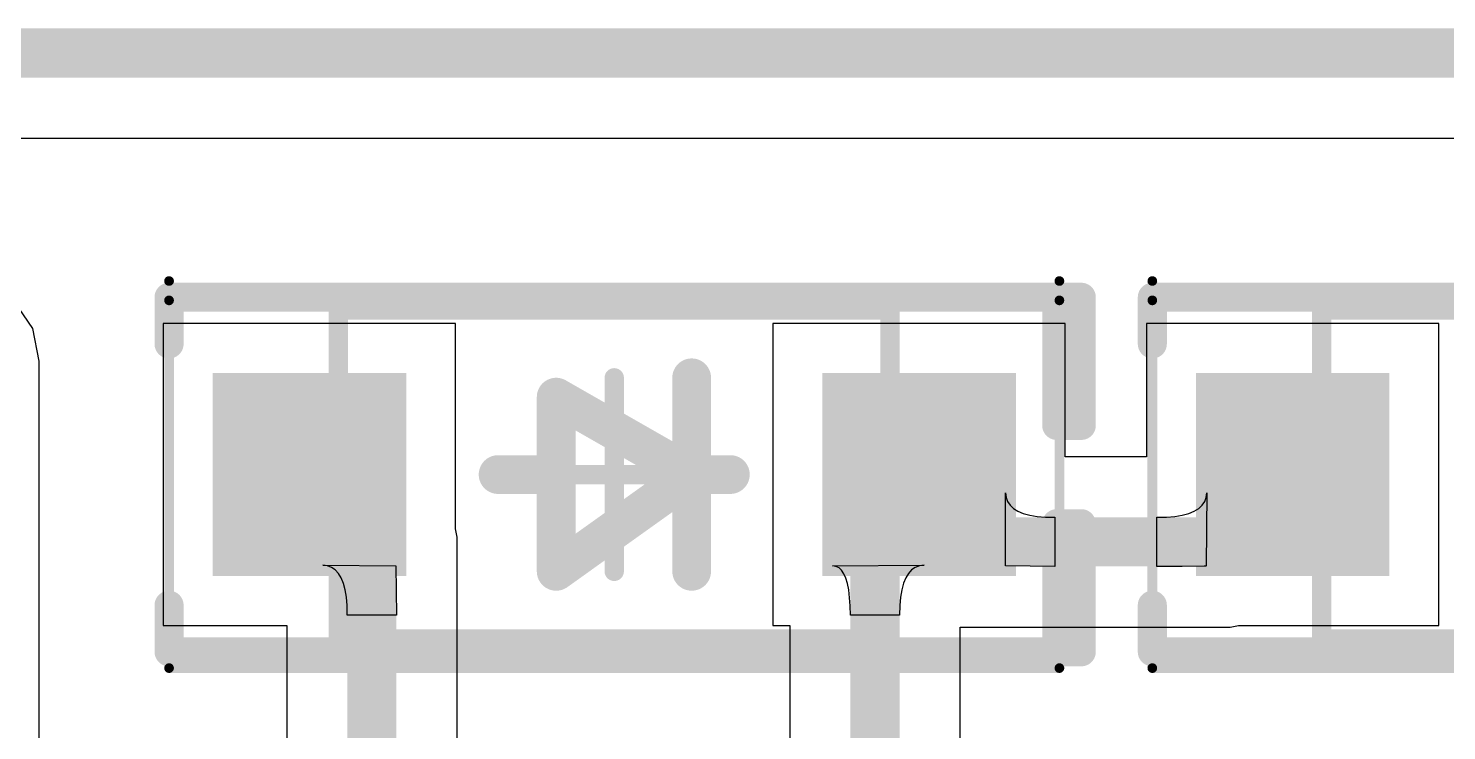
# Model space of a CAD drawing. Header units: inches. Extents: x -0.14 to 3.29, y -0.08 to 7.88.
# Drawn here: x 1.5191 to 1.8076, y 1.7532 to 1.8961 of the extents above; entities that cross this region are included whole.
import ezdxf

# ---------------------------------------------------------------- set-up
doc = ezdxf.new("R2010")
doc.units = ezdxf.units.IN
doc.header["$MEASUREMENT"] = 0
for name, color, linetype in [('Bottom Layer', 5, 'Continuous'), ('Top 3D Body', 56, 'Continuous'), ('Top Courtyard', 56, 'Continuous'), ('Top Layer', 1, 'Continuous'), ('Top Overlay', 2, 'Continuous'), ('Top Paste', 8, 'Continuous'), ('Top Solder', 216, 'Continuous')]:
    doc.layers.add(name, color=color, linetype=linetype)

# ---------------------------------------------------------------- blocks, each defined once
blk = doc.blocks.new('SOD_123_407')
at = {"layer": 'Top Layer'}
for points in [[(-0.07972, -0.0187), (-0.07972, 0.0187), (-0.04429, 0.0187), (-0.04429, -0.0187)], [(0.04429, -0.0187), (0.04429, 0.0187), (0.07973, 0.0187), (0.07973, -0.0187)]]:
    blk.add_hatch(color=1, dxfattribs=at).paths.add_polyline_path(points)
at = {"layer": 'Top Paste'}
for points in [[(-0.07972, -0.0187), (-0.07972, 0.0187), (-0.04429, 0.0187), (-0.04429, -0.0187)], [(0.04429, -0.0187), (0.04429, 0.0187), (0.07973, 0.0187), (0.07973, -0.0187)]]:
    blk.add_hatch(color=8, dxfattribs=at).paths.add_polyline_path(points)
at = {"layer": 'Top Solder'}
for points in [[(-0.08169, -0.02067), (-0.08169, 0.02067), (-0.04232, 0.02067), (-0.04232, -0.02067)], [(0.04232, -0.02067), (0.04232, 0.02067), (0.08169, 0.02067), (0.08169, -0.02067)]]:
    blk.add_hatch(color=216, dxfattribs=at).paths.add_polyline_path(points)
at = {"layer": 'Top 3D Body'}
for points in [[(-0.0561, -0.03346, 0.00394, 0.00394, 0), (-0.0561, 0.03346, 0.00394, 0.00394, 0)], [(-0.0561, 0.03346, 0.00394, 0.00394, 0), (0.0561, 0.03346, 0.00394, 0.00394, 0)], [(0.0561, -0.03346, 0.00394, 0.00394, 0), (0.0561, 0.03346, 0.00394, 0.00394, 0)], [(-0.0561, -0.03346, 0.00394, 0.00394, 0), (0.0561, -0.03346, 0.00394, 0.00394, 0)]]:
    blk.add_lwpolyline(points, format="xyseb", dxfattribs=at)
for points in [[(-0.05709, 0.03346, 0.00197, 0.00197, 1), (-0.05512, 0.03346, 0.00197, 0.00197, 1)], [(-0.05709, 0.03346, 0.00197, 0.00197, 1), (-0.05512, 0.03346, 0.00197, 0.00197, 1)], [(0.05512, 0.03346, 0.00197, 0.00197, 1), (0.05709, 0.03346, 0.00197, 0.00197, 1)], [(0.05512, 0.03346, 0.00197, 0.00197, 1), (0.05709, 0.03346, 0.00197, 0.00197, 1)], [(-0.05709, -0.03346, 0.00197, 0.00197, 1), (-0.05512, -0.03346, 0.00197, 0.00197, 1)], [(-0.05709, -0.03346, 0.00197, 0.00197, 1), (-0.05512, -0.03346, 0.00197, 0.00197, 1)], [(0.05512, -0.03346, 0.00197, 0.00197, 1), (0.05709, -0.03346, 0.00197, 0.00197, 1)], [(0.05512, -0.03346, 0.00197, 0.00197, 1), (0.05709, -0.03346, 0.00197, 0.00197, 1)]]:
    blk.add_lwpolyline(points, format="xyseb", close=True, dxfattribs=at)
at = {"layer": 'Top Courtyard'}
for points in [[(-0.09055, -0.03937, 0.00197, 0.00197, 0), (-0.09055, 0.03937, 0.00197, 0.00197, 0)], [(0.09055, -0.03937, 0.00197, 0.00197, 0), (0.09055, 0.03937, 0.00197, 0.00197, 0)], [(-0.09055, 0.03543, 0.00197, 0.00197, 0), (0.09055, 0.03543, 0.00197, 0.00197, 0)], [(0, -0.01969, 0.00394, 0.00394, 0), (0, 0.01968, 0.00394, 0.00394, 0)], [(-0.01969, 0, 0.00394, 0.00394, 0), (0.01968, 0, 0.00394, 0.00394, 0)], [(-0.09055, -0.03937, 0.00197, 0.00197, 0), (0.09055, -0.03937, 0.00197, 0.00197, 0)]]:
    blk.add_lwpolyline(points, format="xyseb", dxfattribs=at)
for points in [[(-0.09104, 0.03937, 0.000984, 0.000984, 1), (-0.09006, 0.03937, 0.000984, 0.000984, 1)], [(0.09006, 0.03937, 0.000984, 0.000984, 1), (0.09104, 0.03937, 0.000984, 0.000984, 1)], [(-0.09104, 0.03543, 0.000984, 0.000984, 1), (-0.09006, 0.03543, 0.000984, 0.000984, 1)], [(0.09006, 0.03543, 0.000984, 0.000984, 1), (0.09104, 0.03543, 0.000984, 0.000984, 1)], [(-0.00098, 0.01968, 0.00197, 0.00197, 1), (0.00098, 0.01968, 0.00197, 0.00197, 1)], [(-0.02067, 0, 0.00197, 0.00197, 1), (-0.0187, 0, 0.00197, 0.00197, 1)], [(0.0187, 0, 0.00197, 0.00197, 1), (0.02067, 0, 0.00197, 0.00197, 1)], [(-0.00098, -0.01969, 0.00197, 0.00197, 1), (0.00098, -0.01969, 0.00197, 0.00197, 1)], [(-0.09104, -0.03937, 0.000984, 0.000984, 1), (-0.09006, -0.03937, 0.000984, 0.000984, 1)], [(-0.09104, -0.03937, 0.000984, 0.000984, 1), (-0.09006, -0.03937, 0.000984, 0.000984, 1)], [(0.09006, -0.03937, 0.000984, 0.000984, 1), (0.09104, -0.03937, 0.000984, 0.000984, 1)], [(0.09006, -0.03937, 0.000984, 0.000984, 1), (0.09104, -0.03937, 0.000984, 0.000984, 1)]]:
    blk.add_lwpolyline(points, format="xyseb", close=True, dxfattribs=at)
at = {"layer": 'Top Overlay'}
for points in [[(-0.09055, 0.03606, 0.00591, 0.00591, 0), (0.09, 0.03606, 0.00591, 0.00591, 0)], [(-0.09055, 0.02657, 0.00591, 0.00591, 0), (-0.09055, 0.03606, 0.00591, 0.00591, 0)], [(0.09, 0.01, 0.00591, 0.00591, 0), (0.09, 0.03606, 0.00591, 0.00591, 0)], [(0.09, 0.03606, 0.00591, 0.00591, 0), (0.095, 0.03606, 0.00591, 0.00591, 0)], [(0.095, 0.01, 0.00591, 0.00591, 0), (0.095, 0.03606, 0.00591, 0.00591, 0)], [(0.01575, -0.01969, 0.00787, 0.00787, 0), (0.01575, 0.01968, 0.00787, 0.00787, 0)], [(-0.01181, 0.01575, 0.00787, 0.00787, 0), (0.01575, 0, 0.00787, 0.00787, 0)], [(-0.01181, -0.01969, 0.00787, 0.00787, 0), (-0.01181, 0.01575, 0.00787, 0.00787, 0)], [(0.09, 0.01, 0.00591, 0.00591, 0), (0.095, 0.01, 0.00591, 0.00591, 0)], [(-0.02362, 0, 0.00787, 0.00787, 0), (-0.01181, 0, 0.00787, 0.00787, 0)], [(-0.01181, -0.01969, 0.00787, 0.00787, 0), (0.01575, 0, 0.00787, 0.00787, 0)], [(0.01575, 0, 0.00787, 0.00787, 0), (0.02362, 0, 0.00787, 0.00787, 0)], [(0.09, -0.01, 0.00591, 0.00591, 0), (0.095, -0.01, 0.00591, 0.00591, 0)], [(0.09, -0.03606, 0.00591, 0.00591, 0), (0.09, -0.01, 0.00591, 0.00591, 0)], [(0.095, -0.03606, 0.00591, 0.00591, 0), (0.095, -0.01, 0.00591, 0.00591, 0)], [(-0.09055, -0.03606, 0.00591, 0.00591, 0), (-0.09055, -0.02658, 0.00591, 0.00591, 0)], [(-0.09055, -0.03606, 0.00591, 0.00591, 0), (0.09, -0.03606, 0.00591, 0.00591, 0)], [(0.09, -0.03606, 0.00591, 0.00591, 0), (0.095, -0.03606, 0.00591, 0.00591, 0)]]:
    blk.add_lwpolyline(points, format="xyseb", dxfattribs=at)
for points in [[(-0.09203, 0.03606, 0.00295, 0.00295, 1), (-0.08907, 0.03606, 0.00295, 0.00295, 1)], [(-0.09203, 0.03606, 0.00295, 0.00295, 1), (-0.08907, 0.03606, 0.00295, 0.00295, 1)], [(0.08852, 0.03606, 0.00295, 0.00295, 1), (0.09148, 0.03606, 0.00295, 0.00295, 1)], [(0.08852, 0.03606, 0.00295, 0.00295, 1), (0.09148, 0.03606, 0.00295, 0.00295, 1)], [(0.08852, 0.03606, 0.00295, 0.00295, 1), (0.09148, 0.03606, 0.00295, 0.00295, 1)], [(0.09352, 0.03606, 0.00295, 0.00295, 1), (0.09648, 0.03606, 0.00295, 0.00295, 1)], [(0.09352, 0.03606, 0.00295, 0.00295, 1), (0.09648, 0.03606, 0.00295, 0.00295, 1)], [(-0.09203, 0.02657, 0.00295, 0.00295, 1), (-0.08907, 0.02657, 0.00295, 0.00295, 1)], [(0.01378, 0.01968, 0.00394, 0.00394, 1), (0.01772, 0.01968, 0.00394, 0.00394, 1)], [(-0.01378, 0.01575, 0.00394, 0.00394, 1), (-0.00984, 0.01575, 0.00394, 0.00394, 1)], [(-0.01378, 0.01575, 0.00394, 0.00394, 1), (-0.00984, 0.01575, 0.00394, 0.00394, 1)], [(0.08852, 0.01, 0.00295, 0.00295, 1), (0.09148, 0.01, 0.00295, 0.00295, 1)], [(0.08852, 0.01, 0.00295, 0.00295, 1), (0.09148, 0.01, 0.00295, 0.00295, 1)], [(0.09352, 0.01, 0.00295, 0.00295, 1), (0.09648, 0.01, 0.00295, 0.00295, 1)], [(0.09352, 0.01, 0.00295, 0.00295, 1), (0.09648, 0.01, 0.00295, 0.00295, 1)], [(-0.02559, 0, 0.00394, 0.00394, 1), (-0.02165, 0, 0.00394, 0.00394, 1)], [(-0.01378, 0, 0.00394, 0.00394, 1), (-0.00984, 0, 0.00394, 0.00394, 1)], [(0.01378, 0, 0.00394, 0.00394, 1), (0.01772, 0, 0.00394, 0.00394, 1)], [(0.01378, 0, 0.00394, 0.00394, 1), (0.01772, 0, 0.00394, 0.00394, 1)], [(0.01378, 0, 0.00394, 0.00394, 1), (0.01772, 0, 0.00394, 0.00394, 1)], [(0.02165, 0, 0.00394, 0.00394, 1), (0.02559, 0, 0.00394, 0.00394, 1)], [(0.08852, -0.01, 0.00295, 0.00295, 1), (0.09148, -0.01, 0.00295, 0.00295, 1)], [(0.08852, -0.01, 0.00295, 0.00295, 1), (0.09148, -0.01, 0.00295, 0.00295, 1)], [(0.09352, -0.01, 0.00295, 0.00295, 1), (0.09648, -0.01, 0.00295, 0.00295, 1)], [(0.09352, -0.01, 0.00295, 0.00295, 1), (0.09648, -0.01, 0.00295, 0.00295, 1)], [(-0.01378, -0.01969, 0.00394, 0.00394, 1), (-0.00984, -0.01969, 0.00394, 0.00394, 1)], [(-0.01378, -0.01969, 0.00394, 0.00394, 1), (-0.00984, -0.01969, 0.00394, 0.00394, 1)], [(0.01378, -0.01969, 0.00394, 0.00394, 1), (0.01772, -0.01969, 0.00394, 0.00394, 1)], [(-0.09203, -0.02658, 0.00295, 0.00295, 1), (-0.08907, -0.02658, 0.00295, 0.00295, 1)], [(-0.09203, -0.03606, 0.00295, 0.00295, 1), (-0.08907, -0.03606, 0.00295, 0.00295, 1)], [(-0.09203, -0.03606, 0.00295, 0.00295, 1), (-0.08907, -0.03606, 0.00295, 0.00295, 1)], [(0.08852, -0.03606, 0.00295, 0.00295, 1), (0.09148, -0.03606, 0.00295, 0.00295, 1)], [(0.08852, -0.03606, 0.00295, 0.00295, 1), (0.09148, -0.03606, 0.00295, 0.00295, 1)], [(0.08852, -0.03606, 0.00295, 0.00295, 1), (0.09148, -0.03606, 0.00295, 0.00295, 1)], [(0.09352, -0.03606, 0.00295, 0.00295, 1), (0.09648, -0.03606, 0.00295, 0.00295, 1)], [(0.09352, -0.03606, 0.00295, 0.00295, 1), (0.09648, -0.03606, 0.00295, 0.00295, 1)]]:
    blk.add_lwpolyline(points, format="xyseb", close=True, dxfattribs=at)
blk = doc.blocks.new('SOD_123_409')
at = {"layer": 'Top Layer'}
for points in [[(-0.07972, -0.0187), (-0.07972, 0.0187), (-0.04429, 0.0187), (-0.04429, -0.0187)], [(0.04429, -0.0187), (0.04429, 0.0187), (0.07973, 0.0187), (0.07973, -0.0187)]]:
    blk.add_hatch(color=1, dxfattribs=at).paths.add_polyline_path(points)
at = {"layer": 'Top Paste'}
for points in [[(-0.07972, -0.0187), (-0.07972, 0.0187), (-0.04429, 0.0187), (-0.04429, -0.0187)], [(0.04429, -0.0187), (0.04429, 0.0187), (0.07973, 0.0187), (0.07973, -0.0187)]]:
    blk.add_hatch(color=8, dxfattribs=at).paths.add_polyline_path(points)
at = {"layer": 'Top Solder'}
for points in [[(-0.08169, -0.02067), (-0.08169, 0.02067), (-0.04232, 0.02067), (-0.04232, -0.02067)], [(0.04232, -0.02067), (0.04232, 0.02067), (0.08169, 0.02067), (0.08169, -0.02067)]]:
    blk.add_hatch(color=216, dxfattribs=at).paths.add_polyline_path(points)
at = {"layer": 'Top 3D Body'}
for points in [[(-0.0561, -0.03346, 0.00394, 0.00394, 0), (-0.0561, 0.03346, 0.00394, 0.00394, 0)], [(-0.0561, 0.03346, 0.00394, 0.00394, 0), (0.0561, 0.03346, 0.00394, 0.00394, 0)], [(0.0561, -0.03346, 0.00394, 0.00394, 0), (0.0561, 0.03346, 0.00394, 0.00394, 0)], [(-0.0561, -0.03346, 0.00394, 0.00394, 0), (0.0561, -0.03346, 0.00394, 0.00394, 0)]]:
    blk.add_lwpolyline(points, format="xyseb", dxfattribs=at)
for points in [[(-0.05709, 0.03346, 0.00197, 0.00197, 1), (-0.05512, 0.03346, 0.00197, 0.00197, 1)], [(-0.05709, 0.03346, 0.00197, 0.00197, 1), (-0.05512, 0.03346, 0.00197, 0.00197, 1)], [(0.05512, 0.03346, 0.00197, 0.00197, 1), (0.05709, 0.03346, 0.00197, 0.00197, 1)], [(0.05512, 0.03346, 0.00197, 0.00197, 1), (0.05709, 0.03346, 0.00197, 0.00197, 1)], [(-0.05709, -0.03346, 0.00197, 0.00197, 1), (-0.05512, -0.03346, 0.00197, 0.00197, 1)], [(-0.05709, -0.03346, 0.00197, 0.00197, 1), (-0.05512, -0.03346, 0.00197, 0.00197, 1)], [(0.05512, -0.03346, 0.00197, 0.00197, 1), (0.05709, -0.03346, 0.00197, 0.00197, 1)], [(0.05512, -0.03346, 0.00197, 0.00197, 1), (0.05709, -0.03346, 0.00197, 0.00197, 1)]]:
    blk.add_lwpolyline(points, format="xyseb", close=True, dxfattribs=at)
at = {"layer": 'Top Courtyard'}
for points in [[(-0.09055, -0.03937, 0.00197, 0.00197, 0), (-0.09055, 0.03937, 0.00197, 0.00197, 0)], [(0.09055, -0.03937, 0.00197, 0.00197, 0), (0.09055, 0.03937, 0.00197, 0.00197, 0)], [(-0.09055, 0.03543, 0.00197, 0.00197, 0), (0.09055, 0.03543, 0.00197, 0.00197, 0)], [(0, -0.01969, 0.00394, 0.00394, 0), (0, 0.01968, 0.00394, 0.00394, 0)], [(-0.01969, 0, 0.00394, 0.00394, 0), (0.01968, 0, 0.00394, 0.00394, 0)], [(-0.09055, -0.03937, 0.00197, 0.00197, 0), (0.09055, -0.03937, 0.00197, 0.00197, 0)]]:
    blk.add_lwpolyline(points, format="xyseb", dxfattribs=at)
for points in [[(-0.09104, 0.03937, 0.000984, 0.000984, 1), (-0.09006, 0.03937, 0.000984, 0.000984, 1)], [(0.09006, 0.03937, 0.000984, 0.000984, 1), (0.09104, 0.03937, 0.000984, 0.000984, 1)], [(-0.09104, 0.03543, 0.000984, 0.000984, 1), (-0.09006, 0.03543, 0.000984, 0.000984, 1)], [(0.09006, 0.03543, 0.000984, 0.000984, 1), (0.09104, 0.03543, 0.000984, 0.000984, 1)], [(-0.00098, 0.01968, 0.00197, 0.00197, 1), (0.00098, 0.01968, 0.00197, 0.00197, 1)], [(-0.02067, 0, 0.00197, 0.00197, 1), (-0.0187, 0, 0.00197, 0.00197, 1)], [(0.0187, 0, 0.00197, 0.00197, 1), (0.02067, 0, 0.00197, 0.00197, 1)], [(-0.00098, -0.01969, 0.00197, 0.00197, 1), (0.00098, -0.01969, 0.00197, 0.00197, 1)], [(-0.09104, -0.03937, 0.000984, 0.000984, 1), (-0.09006, -0.03937, 0.000984, 0.000984, 1)], [(-0.09104, -0.03937, 0.000984, 0.000984, 1), (-0.09006, -0.03937, 0.000984, 0.000984, 1)], [(0.09006, -0.03937, 0.000984, 0.000984, 1), (0.09104, -0.03937, 0.000984, 0.000984, 1)], [(0.09006, -0.03937, 0.000984, 0.000984, 1), (0.09104, -0.03937, 0.000984, 0.000984, 1)]]:
    blk.add_lwpolyline(points, format="xyseb", close=True, dxfattribs=at)
at = {"layer": 'Top Overlay'}
for points in [[(-0.09055, 0.03606, 0.00591, 0.00591, 0), (0.09, 0.03606, 0.00591, 0.00591, 0)], [(-0.09055, 0.02657, 0.00591, 0.00591, 0), (-0.09055, 0.03606, 0.00591, 0.00591, 0)], [(0.09, 0.01, 0.00591, 0.00591, 0), (0.09, 0.03606, 0.00591, 0.00591, 0)], [(0.09, 0.03606, 0.00591, 0.00591, 0), (0.095, 0.03606, 0.00591, 0.00591, 0)], [(0.095, 0.01, 0.00591, 0.00591, 0), (0.095, 0.03606, 0.00591, 0.00591, 0)], [(0.01575, -0.01969, 0.00787, 0.00787, 0), (0.01575, 0.01968, 0.00787, 0.00787, 0)], [(-0.01181, 0.01575, 0.00787, 0.00787, 0), (0.01575, 0, 0.00787, 0.00787, 0)], [(-0.01181, -0.01969, 0.00787, 0.00787, 0), (-0.01181, 0.01575, 0.00787, 0.00787, 0)], [(0.09, 0.01, 0.00591, 0.00591, 0), (0.095, 0.01, 0.00591, 0.00591, 0)], [(-0.02362, 0, 0.00787, 0.00787, 0), (-0.01181, 0, 0.00787, 0.00787, 0)], [(-0.01181, -0.01969, 0.00787, 0.00787, 0), (0.01575, 0, 0.00787, 0.00787, 0)], [(0.01575, 0, 0.00787, 0.00787, 0), (0.02362, 0, 0.00787, 0.00787, 0)], [(0.09, -0.01, 0.00591, 0.00591, 0), (0.095, -0.01, 0.00591, 0.00591, 0)], [(0.09, -0.03606, 0.00591, 0.00591, 0), (0.09, -0.01, 0.00591, 0.00591, 0)], [(0.095, -0.03606, 0.00591, 0.00591, 0), (0.095, -0.01, 0.00591, 0.00591, 0)], [(-0.09055, -0.03606, 0.00591, 0.00591, 0), (-0.09055, -0.02658, 0.00591, 0.00591, 0)], [(-0.09055, -0.03606, 0.00591, 0.00591, 0), (0.09, -0.03606, 0.00591, 0.00591, 0)], [(0.09, -0.03606, 0.00591, 0.00591, 0), (0.095, -0.03606, 0.00591, 0.00591, 0)]]:
    blk.add_lwpolyline(points, format="xyseb", dxfattribs=at)
for points in [[(-0.09203, 0.03606, 0.00295, 0.00295, 1), (-0.08907, 0.03606, 0.00295, 0.00295, 1)], [(-0.09203, 0.03606, 0.00295, 0.00295, 1), (-0.08907, 0.03606, 0.00295, 0.00295, 1)], [(0.08852, 0.03606, 0.00295, 0.00295, 1), (0.09148, 0.03606, 0.00295, 0.00295, 1)], [(0.08852, 0.03606, 0.00295, 0.00295, 1), (0.09148, 0.03606, 0.00295, 0.00295, 1)], [(0.08852, 0.03606, 0.00295, 0.00295, 1), (0.09148, 0.03606, 0.00295, 0.00295, 1)], [(0.09352, 0.03606, 0.00295, 0.00295, 1), (0.09648, 0.03606, 0.00295, 0.00295, 1)], [(0.09352, 0.03606, 0.00295, 0.00295, 1), (0.09648, 0.03606, 0.00295, 0.00295, 1)], [(-0.09203, 0.02657, 0.00295, 0.00295, 1), (-0.08907, 0.02657, 0.00295, 0.00295, 1)], [(0.01378, 0.01968, 0.00394, 0.00394, 1), (0.01772, 0.01968, 0.00394, 0.00394, 1)], [(-0.01378, 0.01575, 0.00394, 0.00394, 1), (-0.00984, 0.01575, 0.00394, 0.00394, 1)], [(-0.01378, 0.01575, 0.00394, 0.00394, 1), (-0.00984, 0.01575, 0.00394, 0.00394, 1)], [(0.08852, 0.01, 0.00295, 0.00295, 1), (0.09148, 0.01, 0.00295, 0.00295, 1)], [(0.08852, 0.01, 0.00295, 0.00295, 1), (0.09148, 0.01, 0.00295, 0.00295, 1)], [(0.09352, 0.01, 0.00295, 0.00295, 1), (0.09648, 0.01, 0.00295, 0.00295, 1)], [(0.09352, 0.01, 0.00295, 0.00295, 1), (0.09648, 0.01, 0.00295, 0.00295, 1)], [(-0.02559, 0, 0.00394, 0.00394, 1), (-0.02165, 0, 0.00394, 0.00394, 1)], [(-0.01378, 0, 0.00394, 0.00394, 1), (-0.00984, 0, 0.00394, 0.00394, 1)], [(0.01378, 0, 0.00394, 0.00394, 1), (0.01772, 0, 0.00394, 0.00394, 1)], [(0.01378, 0, 0.00394, 0.00394, 1), (0.01772, 0, 0.00394, 0.00394, 1)], [(0.01378, 0, 0.00394, 0.00394, 1), (0.01772, 0, 0.00394, 0.00394, 1)], [(0.02165, 0, 0.00394, 0.00394, 1), (0.02559, 0, 0.00394, 0.00394, 1)], [(0.08852, -0.01, 0.00295, 0.00295, 1), (0.09148, -0.01, 0.00295, 0.00295, 1)], [(0.08852, -0.01, 0.00295, 0.00295, 1), (0.09148, -0.01, 0.00295, 0.00295, 1)], [(0.09352, -0.01, 0.00295, 0.00295, 1), (0.09648, -0.01, 0.00295, 0.00295, 1)], [(0.09352, -0.01, 0.00295, 0.00295, 1), (0.09648, -0.01, 0.00295, 0.00295, 1)], [(-0.01378, -0.01969, 0.00394, 0.00394, 1), (-0.00984, -0.01969, 0.00394, 0.00394, 1)], [(-0.01378, -0.01969, 0.00394, 0.00394, 1), (-0.00984, -0.01969, 0.00394, 0.00394, 1)], [(0.01378, -0.01969, 0.00394, 0.00394, 1), (0.01772, -0.01969, 0.00394, 0.00394, 1)], [(-0.09203, -0.02658, 0.00295, 0.00295, 1), (-0.08907, -0.02658, 0.00295, 0.00295, 1)], [(-0.09203, -0.03606, 0.00295, 0.00295, 1), (-0.08907, -0.03606, 0.00295, 0.00295, 1)], [(-0.09203, -0.03606, 0.00295, 0.00295, 1), (-0.08907, -0.03606, 0.00295, 0.00295, 1)], [(0.08852, -0.03606, 0.00295, 0.00295, 1), (0.09148, -0.03606, 0.00295, 0.00295, 1)], [(0.08852, -0.03606, 0.00295, 0.00295, 1), (0.09148, -0.03606, 0.00295, 0.00295, 1)], [(0.08852, -0.03606, 0.00295, 0.00295, 1), (0.09148, -0.03606, 0.00295, 0.00295, 1)], [(0.09352, -0.03606, 0.00295, 0.00295, 1), (0.09648, -0.03606, 0.00295, 0.00295, 1)], [(0.09352, -0.03606, 0.00295, 0.00295, 1), (0.09648, -0.03606, 0.00295, 0.00295, 1)]]:
    blk.add_lwpolyline(points, format="xyseb", close=True, dxfattribs=at)

msp = doc.modelspace()

# ---------------------------------------------------------------- linework, layer by layer
at = {"layer": 'Bottom Layer'}
msp.add_line((1.1055, 1.87374), (2.62433, 1.87374), dxfattribs=at)
msp.add_lwpolyline([(1.08517, 1.89107, 0.01, 0.01, 0), (2.63622, 1.89107, 0.01, 0.01, 0)], format="xyseb", dxfattribs=at)
at = {"layer": 'Top Layer'}
for p, q in [((1.51998, 1.83499), (1.51622, 1.84061)), ((1.5213, 1.82835), (1.51998, 1.83499)), ((1.60596, 1.83601), (1.54653, 1.83601)), ((1.54653, 1.83601), (1.54653, 1.77461)), ((1.60596, 1.79426), (1.60596, 1.83601)), ((1.72998, 1.83601), (1.67054, 1.83601)), ((1.67054, 1.83601), (1.67054, 1.77461)), ((1.72998, 1.80894), (1.72998, 1.83601)), ((1.80596, 1.83601), (1.74653, 1.83601)), ((1.74653, 1.83601), (1.74653, 1.80894)), ((1.80596, 1.77461), (1.80596, 1.83601)), ((1.5213, 1.73239), (1.5213, 1.82835)), ((1.74653, 1.80894), (1.72998, 1.80894)), ((1.71786, 1.78673), (1.71786, 1.80161)), ((1.71786, 1.80161), (1.71796, 1.80066)), ((1.71796, 1.80066), (1.71826, 1.79981)), ((1.75835, 1.79981), (1.75866, 1.80066)), ((1.75877, 1.80161), (1.75865, 1.78673)), ((1.75866, 1.80066), (1.75877, 1.80161)), ((1.71826, 1.79981), (1.71876, 1.79906)), ((1.71876, 1.79906), (1.71946, 1.79841)), ((1.71946, 1.79841), (1.72036, 1.79786)), ((1.72036, 1.79786), (1.72146, 1.79741)), ((1.72146, 1.79741), (1.72276, 1.79706)), ((1.75379, 1.79706), (1.7551, 1.79741)), ((1.7551, 1.79741), (1.75622, 1.79786)), ((1.75622, 1.79786), (1.75713, 1.79841)), ((1.75713, 1.79841), (1.75784, 1.79906)), ((1.75784, 1.79906), (1.75835, 1.79981)), ((1.72276, 1.79706), (1.72426, 1.79681)), ((1.72426, 1.79681), (1.72596, 1.79666)), ((1.72596, 1.79666), (1.72786, 1.79661)), ((1.72786, 1.79661), (1.72786, 1.78661)), ((1.74865, 1.79661), (1.75056, 1.79666)), ((1.74865, 1.78661), (1.74865, 1.79661)), ((1.75056, 1.79666), (1.75228, 1.79681)), ((1.75228, 1.79681), (1.75379, 1.79706)), ((1.60629, 1.79259), (1.60596, 1.79426)), ((1.60629, 1.73649), (1.60629, 1.79259)), ((1.57991, 1.78674), (1.57896, 1.78685)), ((1.57896, 1.78685), (1.59384, 1.78673)), ((1.58076, 1.78643), (1.57991, 1.78674)), ((1.58151, 1.78592), (1.58076, 1.78643)), ((1.58216, 1.78521), (1.58151, 1.78592)), ((1.59384, 1.78673), (1.59396, 1.77673)), ((1.68266, 1.78673), (1.70129, 1.78685)), ((1.68335, 1.78663), (1.68266, 1.78673)), ((1.68397, 1.78633), (1.68335, 1.78663)), ((1.68451, 1.78583), (1.68397, 1.78633)), ((1.68498, 1.78513), (1.68451, 1.78583)), ((1.69874, 1.78592), (1.69809, 1.78521)), ((1.69949, 1.78643), (1.69874, 1.78592)), ((1.70034, 1.78674), (1.69949, 1.78643)), ((1.70129, 1.78685), (1.70034, 1.78674)), ((1.72786, 1.78661), (1.71786, 1.78673)), ((1.75375, 1.78662), (1.74865, 1.78661)), ((1.75825, 1.78668), (1.75375, 1.78662)), ((1.75855, 1.7867), (1.75825, 1.78668)), ((1.75865, 1.78673), (1.75855, 1.7867)), ((1.58271, 1.7843), (1.58216, 1.78521)), ((1.58316, 1.78318), (1.58271, 1.7843)), ((1.58351, 1.78187), (1.58316, 1.78318)), ((1.68538, 1.78423), (1.68498, 1.78513)), ((1.68571, 1.78313), (1.68538, 1.78423)), ((1.68596, 1.78183), (1.68571, 1.78313)), ((1.69709, 1.78319), (1.69674, 1.78187)), ((1.69754, 1.7843), (1.69709, 1.78319)), ((1.69809, 1.78521), (1.69754, 1.7843)), ((1.58376, 1.78036), (1.58351, 1.78187)), ((1.58391, 1.77864), (1.58376, 1.78036)), ((1.68625, 1.77863), (1.68596, 1.78183)), ((1.69649, 1.78036), (1.69634, 1.77864)), ((1.69674, 1.78187), (1.69649, 1.78036)), ((1.58396, 1.77673), (1.58391, 1.77864)), ((1.68629, 1.77673), (1.68625, 1.77863)), ((1.69634, 1.77864), (1.69629, 1.77673)), ((1.54653, 1.77461), (1.57163, 1.77461)), ((1.57163, 1.77461), (1.57163, 1.72931)), ((1.59396, 1.77673), (1.58396, 1.77673)), ((1.67054, 1.77461), (1.67396, 1.77461)), ((1.67396, 1.77461), (1.67396, 1.72484)), ((1.69629, 1.77673), (1.68629, 1.77673)), ((1.70862, 1.72484), (1.70862, 1.77427)), ((1.70862, 1.77427), (1.76353, 1.77427)), ((1.76353, 1.77427), (1.7652, 1.77461)), ((1.7652, 1.77461), (1.80596, 1.77461))]:
    msp.add_line(p, q, dxfattribs=at)
for points in [[(1.57624, 1.80531, 0.01, 0.01, 0), (1.58896, 1.79259, 0.01, 0.01, 0)], [(1.69546, 1.80051, 0.01, 0.01, 0), (1.70026, 1.80531, 0.01, 0.01, 0)], [(1.76353, 1.79161, 0.01, 0.01, 0), (1.77624, 1.80432, 0.01, 0.01, 0)], [(1.77624, 1.80432, 0.01, 0.01, 0), (1.77624, 1.80531, 0.01, 0.01, 0)], [(1.69129, 1.79634, 0.01, 0.01, 0), (1.69546, 1.80051, 0.01, 0.01, 0)], [(1.69783, 1.79815, 0.01, 0.01, 0), (1.70437, 1.79161, 0.01, 0.01, 0)], [(1.69129, 1.70784, 0.01, 0.01, 0), (1.69129, 1.79634, 0.01, 0.01, 0)], [(1.58896, 1.72931, 0.01, 0.01, 0), (1.58896, 1.79259, 0.01, 0.01, 0)], [(1.70437, 1.79161, 0.01, 0.01, 0), (1.76353, 1.79161, 0.01, 0.01, 0)]]:
    msp.add_lwpolyline(points, format="xyseb", dxfattribs=at)
for points in [[(1.57374, 1.80531, 0.005, 0.005, 1), (1.57874, 1.80531, 0.005, 0.005, 1)], [(1.69776, 1.80531, 0.005, 0.005, 1), (1.70276, 1.80531, 0.005, 0.005, 1)], [(1.77374, 1.80531, 0.005, 0.005, 1), (1.77874, 1.80531, 0.005, 0.005, 1)], [(1.77374, 1.80432, 0.005, 0.005, 1), (1.77874, 1.80432, 0.005, 0.005, 1)], [(1.77374, 1.80432, 0.005, 0.005, 1), (1.77874, 1.80432, 0.005, 0.005, 1)], [(1.69296, 1.80051, 0.005, 0.005, 1), (1.69796, 1.80051, 0.005, 0.005, 1)], [(1.69296, 1.80051, 0.005, 0.005, 1), (1.69796, 1.80051, 0.005, 0.005, 1)], [(1.69533, 1.79815, 0.005, 0.005, 1), (1.70033, 1.79815, 0.005, 0.005, 1)], [(1.68879, 1.79634, 0.005, 0.005, 1), (1.69379, 1.79634, 0.005, 0.005, 1)], [(1.68879, 1.79634, 0.005, 0.005, 1), (1.69379, 1.79634, 0.005, 0.005, 1)], [(1.58646, 1.79259, 0.005, 0.005, 1), (1.59146, 1.79259, 0.005, 0.005, 1)], [(1.58646, 1.79259, 0.005, 0.005, 1), (1.59146, 1.79259, 0.005, 0.005, 1)], [(1.70187, 1.79161, 0.005, 0.005, 1), (1.70687, 1.79161, 0.005, 0.005, 1)], [(1.70187, 1.79161, 0.005, 0.005, 1), (1.70687, 1.79161, 0.005, 0.005, 1)], [(1.76103, 1.79161, 0.005, 0.005, 1), (1.76603, 1.79161, 0.005, 0.005, 1)], [(1.76103, 1.79161, 0.005, 0.005, 1), (1.76603, 1.79161, 0.005, 0.005, 1)]]:
    msp.add_lwpolyline(points, format="xyseb", close=True, dxfattribs=at)

# ---------------------------------------------------------------- block references
at = {"rotation": 360}
for name, p in [('SOD_123_409', (1.63825, 1.80531)), ('SOD_123_407', (1.83825, 1.80531))]:
    msp.add_blockref(name, p, dxfattribs=at)

doc.saveas('drawing.dxf')
